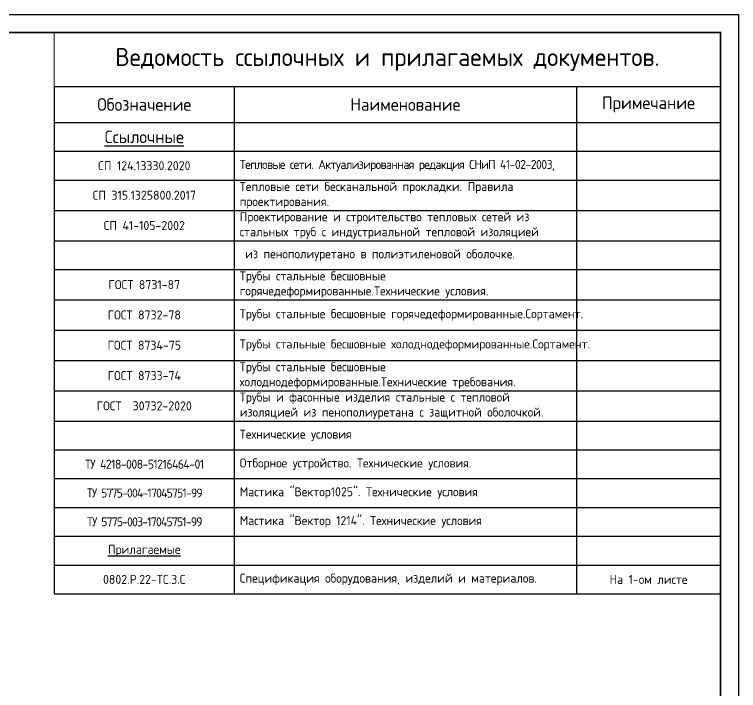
# Model space of a CAD drawing. Header units: metres. Extents: x 1981 to 7362, y 1229 to 3678.
# Drawn here: x 2447 to 2648.1, y 2089.5 to 2277.2 of the extents above; entities that cross this region are included whole.
import ezdxf
from ezdxf.enums import TextEntityAlignment as Align

# ---------------------------------------------------------------- set-up
doc = ezdxf.new("R2010")
doc.units = ezdxf.units.M
doc.layers.add('Форматы', color=7, linetype='Continuous')
doc.styles.add('GOST-2.304_Type-B', font='GOST Common.ttf')
doc.styles.get("Standard").update_dxf_attribs({"font": 'GOST Common.ttf'})

# ---------------------------------------------------------------- blocks, each defined once
blk = doc.blocks.new('*U143')
blk.add_lwpolyline([(0, 0), (420, 0), (420, -297), (0, -297)], close=True)
at = {"const_width": 0.5}
blk.add_lwpolyline([(20, -5), (415, -5), (415, -292), (20, -292)], close=True, dxfattribs=at)
at = {"style": 'GOST-2.304_Type-B'}
blk.add_attdef('РАЗРАБОТАЛ', text='', height=2.5, dxfattribs=at).set_placement((250.5, -264.22), align=Align.MIDDLE_LEFT)
at = {"style": 'GOST-2.304_Type-B', "flags": 8}
for tag, height, p in [('ДАТА', 2.5, (290.07, -264.4)), ('ЛИСТ', 3, (386.39, -271.92)), ('ЛИСТОВ', 3, (403.89, -271.92)), ('ФОРМАТ', 3, (380.97, -294.75))]:
    blk.add_attdef(tag, text='', height=height, dxfattribs=at).set_placement(p, align=Align.MIDDLE_CENTER)
at = {"style": 'GOST-2.304_Type-B'}
blk.add_attdef('ПРОВЕРИЛ', (250.75, -270.73), '', height=2.5, dxfattribs=at)
at = {"lineweight": 30, "flags": 104}
for tag, p in [('ТЕПЛОВЫЕ_СЕТИ', (330, -269.5)), ('ИМЯ_ЧЕРТЕЖА', (330, -284.5))]:
    blk.add_attdef(tag, text='', height=3, dxfattribs=at).set_placement(p, align=Align.MIDDLE_CENTER)
blk = doc.blocks.new('*T7')
at = {"color": 0, "linetype": 'ByBlock', "lineweight": -2, "transparency": 16777216}
for p, q in [((0, -15), (185, -15)), ((0, -15), (0, -25)), ((50, -15), (50, -25)), ((145, -15), (145, -25)), ((185, -15), (185, -25))]:
    blk.add_line(p, q, dxfattribs=at)
at = {"lineweight": 30, "transparency": 16777216}
for p, q in [((0, -25), (185, -25)), ((0, -25), (0, -155.92)), ((50, -25), (50, -155.92)), ((145, -25), (145, -155.92)), ((185, -25), (185, -155.92)), ((0, -33), (185, -33)), ((0, -41), (185, -41)), ((0, -49.42), (185, -49.42)), ((0, -57.83), (185, -57.83)), ((0, -65.83), (185, -65.83)), ((0, -74.25), (185, -74.25)), ((0, -82.67), (185, -82.67)), ((0, -91.08), (185, -91.08)), ((0, -99.5), (185, -99.5)), ((0, -107.92), (185, -107.92)), ((0, -115.92), (185, -115.92)), ((0, -123.92), (185, -123.92)), ((0, -131.92), (185, -131.92)), ((0, -139.92), (185, -139.92)), ((0, -147.92), (185, -147.92)), ((0, -155.92), (185, -155.92))]:
    blk.add_line(p, q, dxfattribs=at)
at = {"layer": 'Defpoints', "color": 8, "linetype": 'ByBlock', "lineweight": 0, "transparency": 16777216}
for p, q in [((0, 0), (185, 0)), ((0, 0), (0, -15)), ((185, 0), (185, -15))]:
    blk.add_line(p, q, dxfattribs=at)
at = {"color": 0, "transparency": 16777216, "attachment_point": 5, "style": 'GOST-2.304_Type-B'}
for s, insert, char_height, width in [('Ведомость ссылочных и прилагаемых документов.', (92.5, -7.5), 5, 182), ('Примечание', (165, -20), 3.5, 37), ('Обозначение ', (25, -20), 3.5, 47), ('Наименование', (97.5, -20), 3.5, 92), ('{\\LСсылочные}', (25, -29), 3.5, 49)]:
    blk.add_mtext(s, dxfattribs=dict(at, insert=insert, char_height=char_height, width=width))
at = {"color": 0, "transparency": 16777216, "char_height": 2.5}
for s, insert, width, attachment_point in [('СП 124.13330.2020', (25, -37), 49, 5), ('{\\T0.9;Тепловые сети. Актуализированная редакция СНиП 41-02-2003,}', (51.5, -37), 92, 4), ('Тепловые сети бесканальной прокладки. Правила проектирования.', (51.5, -45.21), 92, 4), ('СП 315.1325800.2017', (25, -45.21), 49, 5), ('Проектирование и строительство тепловых сетей из стальных труб с индустриальной тепловой изоляцией', (51.5, -53.62), 92, 4), ('СП 41-105-2002', (25, -53.62), 49, 5), (' из пенополиуретано в полиэтиленовой оболочке.', (51.5, -61.83), 92, 4), ('Трубы стальные бесшовные горячедеформированные.Технические условия.', (51.5, -70.04), 92, 4), ('ГОСТ 8731-87', (25, -70.04), 49, 5), ('ГОСТ 8732-78', (25, -78.46), 49, 5), ('Трубы стальные бесшовные горячедеформированные.Сортамент.', (51.5, -78.46), 92, 4), ('ГОСТ 8734-75', (25, -86.87), 49, 5), ('Трубы стальные бесшовные холоднодеформированные.Сортамент.', (51.5, -86.87), 92, 4), ('Трубы стальные бесшовные холоднодеформированные.Технические требования.', (51.5, -95.29), 92, 4), ('ГОСТ 8733-74', (25, -95.29), 49, 5), ('Трубы и фасонные изделия стальные с тепловой изоляцией из пенополиуретана с защитной оболочкой. ', (51.5, -103.71), 92, 4), ('ГОСТ  30732-2020', (25, -103.71), 49, 5), ('Технические условия ', (51.5, -111.92), 92, 4), ('Отборное устройство. Технические условия.', (51.5, -119.92), 92, 4), ('{\\T0.9;ТУ 4218-008-51216464-01}', (25, -119.92), 49, 5), ('Мастика "Вектор1025". Технические условия ', (51.5, -127.92), 92, 4), ('{\\T0.85;ТУ 5775-004-17045751-99}', (25, -127.92), 49, 5), ('{\\T0.85;ТУ 5775-003-17045751-99}', (25, -135.92), 49, 5), ('Мастика "Вектор 1214". Технические условия ', (51.5, -135.92), 92, 4), ('{\\LПрилагаемые}', (25, -143.92), 49, 5), ('{\\C1;0802.Р.22-ТС.3.С}', (25, -151.92), 49, 5), ('Спецификация оборудования, изделий и материалов.', (51.5, -151.92), 92, 4), ('{\\C1;На 1-ом листе}', (165, -151.92), 39, 5)]:
    blk.add_mtext(s, dxfattribs=dict(at, insert=insert, width=width, attachment_point=attachment_point))

msp = doc.modelspace()

# ---------------------------------------------------------------- block references
msp.add_blockref('*T7', (2458.058, 2272.24))
at = {"layer": 'Форматы'}
msp.add_blockref('*U143', (2228.058, 2277.24), dxfattribs=at)

doc.saveas('drawing.dxf')
